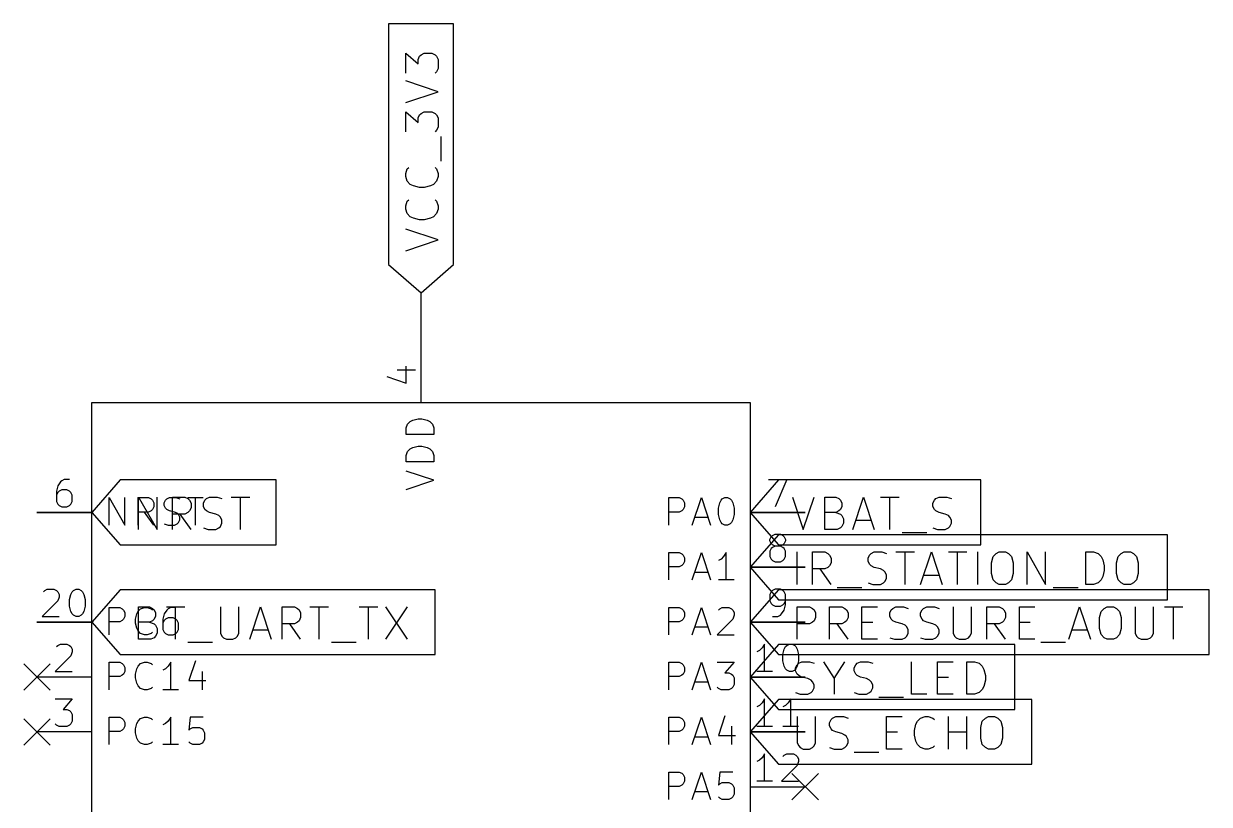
# Model space of a CAD drawing. Extents: x 0.4 to 37.4, y -23 to -0.4.
# Drawn here: x 12.176 to 14.336, y -11.332 to -9.909 of the extents above; entities that cross this region are included whole.
import ezdxf

# ---------------------------------------------------------------- set-up
doc = ezdxf.new("R2010")
doc.units = 0
doc.header["$MEASUREMENT"] = 0
for name, color, linetype in [('BLUE2', 5, 'CONTINUOUS'), ('CYAN2', 4, 'CONTINUOUS'), ('GREEN3', 91, 'CONTINUOUS'), ('LYELLOW', 51, 'CONTINUOUS'), ('RED2', 1, 'CONTINUOUS'), ('RED3', 11, 'CONTINUOUS')]:
    doc.layers.add(name, color=color, linetype=linetype)

msp = doc.modelspace()

# ---------------------------------------------------------------- linework, layer by layer
at = {"layer": 'BLUE2', "linetype": 'CONTINUOUS'}
for p, q in [((12.176, -11.076), (12.224, -11.124)), ((12.224, -11.076), (12.176, -11.124)), ((12.176, -11.176), (12.224, -11.224)), ((12.224, -11.176), (12.176, -11.224)), ((13.576, -11.276), (13.624, -11.324)), ((13.624, -11.276), (13.576, -11.324))]:
    msp.add_line(p, q, dxfattribs=at)
at = {"layer": 'CYAN2', "linetype": 'CONTINUOUS'}
for p, q in [((12.8731, -10.6462), (12.8755, -10.639)), ((12.8731, -10.6581), (12.8731, -10.6462)), ((12.8755, -10.639), (12.8803, -10.6343)), ((12.8803, -10.6343), (12.885, -10.6319)), ((12.885, -10.6319), (12.8946, -10.6295)), ((12.8946, -10.6295), (12.9017, -10.6295)), ((12.9017, -10.6295), (12.9112, -10.6319)), ((12.9112, -10.6319), (12.916, -10.6343)), ((12.916, -10.6343), (12.9208, -10.639)), ((12.9208, -10.639), (12.9231, -10.6462)), ((12.9231, -10.6462), (12.9231, -10.6581)), ((12.9231, -10.6581), (12.8731, -10.6581)), ((12.8731, -10.6962), (12.8755, -10.689)), ((12.8755, -10.689), (12.8803, -10.6843)), ((12.8803, -10.6843), (12.885, -10.6819)), ((12.885, -10.6819), (12.8946, -10.6795)), ((12.8946, -10.6795), (12.9017, -10.6795)), ((12.9017, -10.6795), (12.9112, -10.6819)), ((12.9112, -10.6819), (12.916, -10.6843)), ((12.916, -10.6843), (12.9208, -10.689)), ((12.9208, -10.689), (12.9231, -10.6962)), ((12.8731, -10.7081), (12.8731, -10.6962)), ((12.9231, -10.7081), (12.8731, -10.7081)), ((12.9231, -10.6962), (12.9231, -10.7081)), ((12.9231, -10.7414), (12.8731, -10.7248)), ((12.8731, -10.7581), (12.9231, -10.7414)), ((12.3319, -10.8231), (12.3319, -10.7731)), ((12.3319, -10.7731), (12.3605, -10.8231)), ((12.3605, -10.8231), (12.3605, -10.7731)), ((12.3843, -10.8231), (12.3843, -10.7731)), ((12.3843, -10.7731), (12.4033, -10.7731)), ((12.4033, -10.7731), (12.4081, -10.7755)), ((12.4081, -10.7755), (12.4105, -10.7779)), ((12.4105, -10.7779), (12.4129, -10.7827)), ((12.4319, -10.7827), (12.4343, -10.7779)), ((12.4343, -10.7779), (12.4367, -10.7755)), ((12.4367, -10.7755), (12.4414, -10.7731)), ((12.4414, -10.7731), (12.4533, -10.7731)), ((12.4533, -10.7731), (12.4605, -10.7755)), ((12.4748, -10.7731), (12.5033, -10.7731)), ((12.489, -10.8231), (12.489, -10.7731)), ((13.3514, -10.8231), (13.3514, -10.7731)), ((13.3514, -10.7731), (13.3705, -10.7731)), ((13.3705, -10.7731), (13.3752, -10.7755)), ((13.3752, -10.7755), (13.3776, -10.7779)), ((13.3776, -10.7779), (13.38, -10.7827)), ((13.3943, -10.8231), (13.4109, -10.7731)), ((13.4109, -10.7731), (13.4276, -10.8231)), ((13.4443, -10.7827), (13.4467, -10.7779)), ((13.4467, -10.7779), (13.449, -10.7755)), ((13.449, -10.7755), (13.4538, -10.7731)), ((13.4538, -10.7731), (13.4586, -10.7731)), ((13.4586, -10.7731), (13.4633, -10.7755)), ((13.4633, -10.7755), (13.4657, -10.7779)), ((13.4657, -10.7779), (13.4681, -10.7827)), ((12.4033, -10.7993), (12.3843, -10.7993)), ((12.4129, -10.8231), (12.3962, -10.7993)), ((12.4081, -10.7969), (12.4033, -10.7993)), ((12.4105, -10.7946), (12.4081, -10.7969)), ((12.4129, -10.7898), (12.4105, -10.7946)), ((12.4129, -10.7827), (12.4129, -10.7898)), ((12.4319, -10.7874), (12.4319, -10.7827)), ((12.4343, -10.7922), (12.4319, -10.7874)), ((12.4367, -10.7946), (12.4343, -10.7922)), ((12.4414, -10.7969), (12.4367, -10.7946)), ((12.451, -10.7993), (12.4414, -10.7969)), ((12.4557, -10.8017), (12.451, -10.7993)), ((12.4581, -10.8041), (12.4557, -10.8017)), ((13.3705, -10.7993), (13.3514, -10.7993)), ((13.3752, -10.7969), (13.3705, -10.7993)), ((13.3776, -10.7946), (13.3752, -10.7969)), ((13.38, -10.7898), (13.3776, -10.7946)), ((13.38, -10.7827), (13.38, -10.7898)), ((13.4419, -10.7922), (13.4443, -10.7827)), ((13.4419, -10.8041), (13.4419, -10.7922)), ((13.4681, -10.7827), (13.4705, -10.7922)), ((13.4705, -10.7922), (13.4705, -10.8041)), ((12.4319, -10.8208), (12.439, -10.8231)), ((12.439, -10.8231), (12.451, -10.8231)), ((12.451, -10.8231), (12.4557, -10.8208)), ((12.4557, -10.8208), (12.4581, -10.8184)), ((12.4605, -10.8088), (12.4581, -10.8041)), ((12.4581, -10.8184), (12.4605, -10.8136)), ((12.4605, -10.8136), (12.4605, -10.8088)), ((13.399, -10.8088), (13.4229, -10.8088)), ((13.4443, -10.8136), (13.4419, -10.8041)), ((13.4467, -10.8184), (13.4443, -10.8136)), ((13.449, -10.8208), (13.4467, -10.8184)), ((13.4538, -10.8231), (13.449, -10.8208)), ((13.4586, -10.8231), (13.4538, -10.8231)), ((13.4633, -10.8208), (13.4586, -10.8231)), ((13.4657, -10.8184), (13.4633, -10.8208)), ((13.4681, -10.8136), (13.4657, -10.8184)), ((13.4705, -10.8041), (13.4681, -10.8136)), ((13.3514, -10.9231), (13.3514, -10.8731)), ((13.3514, -10.8731), (13.3705, -10.8731)), ((13.3705, -10.8731), (13.3752, -10.8755)), ((13.3752, -10.8755), (13.3776, -10.8779)), ((13.3776, -10.8779), (13.38, -10.8827)), ((13.38, -10.8827), (13.38, -10.8898)), ((13.3943, -10.9231), (13.4109, -10.8731)), ((13.4109, -10.8731), (13.4276, -10.9231)), ((13.4467, -10.885), (13.4419, -10.8874)), ((13.4514, -10.8803), (13.4467, -10.885)), ((13.4562, -10.8731), (13.4514, -10.8803)), ((13.4562, -10.9231), (13.4562, -10.8731)), ((13.3705, -10.8993), (13.3514, -10.8993)), ((13.3752, -10.8969), (13.3705, -10.8993)), ((13.3776, -10.8946), (13.3752, -10.8969)), ((13.38, -10.8898), (13.3776, -10.8946)), ((13.399, -10.9088), (13.4229, -10.9088)), ((13.4705, -10.9231), (13.4419, -10.9231)), ((12.3319, -11.0231), (12.3319, -10.9731)), ((12.3319, -10.9731), (12.3509, -10.9731)), ((12.3509, -10.9731), (12.3557, -10.9755)), ((12.389, -10.9755), (12.3962, -10.9731)), ((12.3962, -10.9731), (12.4009, -10.9731)), ((12.4009, -10.9731), (12.4081, -10.9755)), ((12.4438, -10.9731), (12.439, -10.9755)), ((12.4533, -10.9731), (12.4438, -10.9731)), ((13.3514, -11.0231), (13.3514, -10.9731)), ((13.3514, -10.9731), (13.3705, -10.9731)), ((13.3705, -10.9731), (13.3752, -10.9755)), ((13.3943, -11.0231), (13.4109, -10.9731)), ((13.4109, -10.9731), (13.4276, -11.0231)), ((13.4443, -10.9755), (13.449, -10.9731)), ((13.449, -10.9731), (13.461, -10.9731)), ((13.461, -10.9731), (13.4657, -10.9755)), ((12.3557, -10.9755), (12.3581, -10.9779)), ((12.3581, -10.9946), (12.3557, -10.9969)), ((12.3581, -10.9779), (12.3605, -10.9827)), ((12.3605, -10.9898), (12.3581, -10.9946)), ((12.3605, -10.9827), (12.3605, -10.9898)), ((12.3795, -10.9946), (12.3819, -10.985)), ((12.3795, -11.0017), (12.3795, -10.9946)), ((12.3819, -10.985), (12.3843, -10.9803)), ((12.3843, -10.9803), (12.389, -10.9755)), ((12.4081, -10.9755), (12.4105, -10.9779)), ((12.4319, -10.985), (12.4295, -10.9946)), ((12.4295, -10.9946), (12.4295, -11.0136)), ((12.4367, -10.9779), (12.4319, -10.985)), ((12.4343, -10.9946), (12.4319, -10.9969)), ((12.439, -10.9922), (12.4343, -10.9946)), ((12.439, -10.9755), (12.4367, -10.9779)), ((12.4486, -10.9922), (12.439, -10.9922)), ((12.4533, -10.9946), (12.4486, -10.9922)), ((12.4557, -10.9969), (12.4533, -10.9946)), ((13.3752, -10.9755), (13.3776, -10.9779)), ((13.3776, -10.9946), (13.3752, -10.9969)), ((13.3776, -10.9779), (13.38, -10.9827)), ((13.38, -10.9898), (13.3776, -10.9946)), ((13.38, -10.9827), (13.38, -10.9898)), ((13.4681, -10.9946), (13.4395, -11.0231)), ((13.4419, -10.9779), (13.4443, -10.9755)), ((13.4657, -10.9755), (13.4681, -10.9779)), ((13.4681, -10.9779), (13.4705, -10.9827)), ((13.4705, -10.9874), (13.4681, -10.9946)), ((13.4705, -10.9827), (13.4705, -10.9874)), ((12.3509, -10.9993), (12.3319, -10.9993)), ((12.3557, -10.9969), (12.3509, -10.9993)), ((12.3819, -11.0112), (12.3795, -11.0017)), ((12.3843, -11.016), (12.3819, -11.0112)), ((12.389, -11.0208), (12.3843, -11.016)), ((12.4319, -10.9969), (12.4295, -11.0017)), ((12.4295, -11.0136), (12.4319, -11.0184)), ((12.4581, -11.0017), (12.4557, -10.9969)), ((12.4557, -11.0184), (12.4581, -11.0136)), ((12.4581, -11.0136), (12.4581, -11.0017)), ((13.3705, -10.9993), (13.3514, -10.9993)), ((13.3752, -10.9969), (13.3705, -10.9993)), ((13.399, -11.0088), (13.4229, -11.0088)), ((12.3962, -11.0231), (12.389, -11.0208)), ((12.4009, -11.0231), (12.3962, -11.0231)), ((12.4081, -11.0208), (12.4009, -11.0231)), ((12.4105, -11.0184), (12.4081, -11.0208)), ((12.4319, -11.0184), (12.4343, -11.0208)), ((12.4343, -11.0208), (12.439, -11.0231)), ((12.439, -11.0231), (12.4486, -11.0231)), ((12.4486, -11.0231), (12.4533, -11.0208)), ((12.4533, -11.0208), (12.4557, -11.0184)), ((13.4395, -11.0231), (13.4705, -11.0231)), ((12.3319, -11.1231), (12.3319, -11.0731)), ((12.3319, -11.0731), (12.3509, -11.0731)), ((12.3509, -11.0731), (12.3557, -11.0755)), ((12.3557, -11.0755), (12.3581, -11.0779)), ((12.3581, -11.0779), (12.3605, -11.0827)), ((12.3605, -11.0827), (12.3605, -11.0898)), ((12.3819, -11.085), (12.3843, -11.0803)), ((12.3843, -11.0803), (12.389, -11.0755)), ((12.389, -11.0755), (12.3962, -11.0731)), ((12.3962, -11.0731), (12.4009, -11.0731)), ((12.4009, -11.0731), (12.4081, -11.0755)), ((12.4081, -11.0755), (12.4105, -11.0779)), ((12.439, -11.0803), (12.4343, -11.085)), ((12.4438, -11.0731), (12.439, -11.0803)), ((12.4438, -11.1231), (12.4438, -11.0731)), ((12.489, -11.0708), (12.4771, -11.1065)), ((13.3514, -11.1231), (13.3514, -11.0731)), ((13.3514, -11.0731), (13.3705, -11.0731)), ((13.3705, -11.0731), (13.3752, -11.0755)), ((13.3752, -11.0755), (13.3776, -11.0779)), ((13.3776, -11.0779), (13.38, -11.0827)), ((13.38, -11.0827), (13.38, -11.0898)), ((13.3943, -11.1231), (13.4109, -11.0731)), ((13.4109, -11.0731), (13.4276, -11.1231)), ((13.4395, -11.0731), (13.4705, -11.0731)), ((13.4705, -11.0731), (13.4538, -11.0922)), ((12.3509, -11.0993), (12.3319, -11.0993)), ((12.3557, -11.0969), (12.3509, -11.0993)), ((12.3581, -11.0946), (12.3557, -11.0969)), ((12.3605, -11.0898), (12.3581, -11.0946)), ((12.3795, -11.0946), (12.3819, -11.085)), ((12.3795, -11.1017), (12.3795, -11.0946)), ((12.3819, -11.1112), (12.3795, -11.1017)), ((12.4343, -11.085), (12.4295, -11.0874)), ((12.5009, -11.0898), (12.5009, -11.1231)), ((13.3705, -11.0993), (13.3514, -11.0993)), ((13.3752, -11.0969), (13.3705, -11.0993)), ((13.3776, -11.0946), (13.3752, -11.0969)), ((13.38, -11.0898), (13.3776, -11.0946)), ((13.4538, -11.0922), (13.461, -11.0922)), ((13.461, -11.0922), (13.4657, -11.0946)), ((13.4657, -11.0946), (13.4681, -11.0969)), ((13.4681, -11.0969), (13.4705, -11.1017)), ((13.4705, -11.1017), (13.4705, -11.1136)), ((12.3843, -11.116), (12.3819, -11.1112)), ((12.389, -11.1208), (12.3843, -11.116)), ((12.3962, -11.1231), (12.389, -11.1208)), ((12.4009, -11.1231), (12.3962, -11.1231)), ((12.4081, -11.1208), (12.4009, -11.1231)), ((12.4105, -11.1184), (12.4081, -11.1208)), ((12.4581, -11.1231), (12.4295, -11.1231)), ((12.4771, -11.1065), (12.5081, -11.1065)), ((13.399, -11.1088), (13.4229, -11.1088)), ((13.4419, -11.1208), (13.4395, -11.1184)), ((13.4467, -11.1231), (13.4419, -11.1208)), ((13.461, -11.1231), (13.4467, -11.1231)), ((13.4657, -11.1208), (13.461, -11.1231)), ((13.4681, -11.1184), (13.4657, -11.1208)), ((13.4705, -11.1136), (13.4681, -11.1184)), ((12.3319, -11.2231), (12.3319, -11.1731)), ((12.3319, -11.1731), (12.3509, -11.1731)), ((12.3509, -11.1731), (12.3557, -11.1755)), ((12.3557, -11.1755), (12.3581, -11.1779)), ((12.3581, -11.1779), (12.3605, -11.1827)), ((12.3605, -11.1898), (12.3581, -11.1946)), ((12.3605, -11.1827), (12.3605, -11.1898)), ((12.3795, -11.1946), (12.3819, -11.185)), ((12.3819, -11.185), (12.3843, -11.1803)), ((12.3843, -11.1803), (12.389, -11.1755)), ((12.389, -11.1755), (12.3962, -11.1731)), ((12.3962, -11.1731), (12.4009, -11.1731)), ((12.4009, -11.1731), (12.4081, -11.1755)), ((12.4081, -11.1755), (12.4105, -11.1779)), ((12.4343, -11.185), (12.4295, -11.1874)), ((12.439, -11.1803), (12.4343, -11.185)), ((12.4438, -11.1731), (12.439, -11.1803)), ((12.4438, -11.2231), (12.4438, -11.1731)), ((12.4795, -11.1731), (12.4771, -11.1969)), ((12.5033, -11.1731), (12.4795, -11.1731)), ((13.3514, -11.2231), (13.3514, -11.1731)), ((13.3514, -11.1731), (13.3705, -11.1731)), ((13.3705, -11.1731), (13.3752, -11.1755)), ((13.3752, -11.1755), (13.3776, -11.1779)), ((13.3776, -11.1779), (13.38, -11.1827)), ((13.38, -11.1898), (13.3776, -11.1946)), ((13.38, -11.1827), (13.38, -11.1898)), ((13.3943, -11.2231), (13.4109, -11.1731)), ((13.4109, -11.1731), (13.4276, -11.2231)), ((13.4538, -11.1708), (13.4419, -11.2065)), ((13.4657, -11.1898), (13.4657, -11.2231)), ((12.3509, -11.1993), (12.3319, -11.1993)), ((12.3557, -11.1969), (12.3509, -11.1993)), ((12.3581, -11.1946), (12.3557, -11.1969)), ((12.3795, -11.2017), (12.3795, -11.1946)), ((12.3819, -11.2112), (12.3795, -11.2017)), ((12.3843, -11.216), (12.3819, -11.2112)), ((12.4771, -11.1969), (12.4795, -11.1946)), ((12.4795, -11.1946), (12.4843, -11.1922)), ((12.4843, -11.1922), (12.4962, -11.1922)), ((12.4962, -11.1922), (12.5009, -11.1946)), ((12.5009, -11.1946), (12.5033, -11.1969)), ((12.5033, -11.1969), (12.5057, -11.2017)), ((12.5057, -11.2017), (12.5057, -11.2136)), ((13.3705, -11.1993), (13.3514, -11.1993)), ((13.3752, -11.1969), (13.3705, -11.1993)), ((13.3776, -11.1946), (13.3752, -11.1969)), ((13.399, -11.2088), (13.4229, -11.2088)), ((13.4419, -11.2065), (13.4729, -11.2065)), ((12.389, -11.2208), (12.3843, -11.216)), ((12.3962, -11.2231), (12.389, -11.2208)), ((12.4009, -11.2231), (12.3962, -11.2231)), ((12.4081, -11.2208), (12.4009, -11.2231)), ((12.4105, -11.2184), (12.4081, -11.2208)), ((12.4581, -11.2231), (12.4295, -11.2231)), ((12.4795, -11.2208), (12.4771, -11.2184)), ((12.4843, -11.2231), (12.4795, -11.2208)), ((12.4962, -11.2231), (12.4843, -11.2231)), ((12.5009, -11.2208), (12.4962, -11.2231)), ((12.5033, -11.2184), (12.5009, -11.2208)), ((12.5057, -11.2136), (12.5033, -11.2184)), ((13.3514, -11.3231), (13.3514, -11.2731)), ((13.3514, -11.2731), (13.3705, -11.2731)), ((13.3705, -11.2731), (13.3752, -11.2755)), ((13.3752, -11.2755), (13.3776, -11.2779)), ((13.3943, -11.3231), (13.4109, -11.2731)), ((13.4109, -11.2731), (13.4276, -11.3231)), ((13.4443, -11.2731), (13.4419, -11.2969)), ((13.4681, -11.2731), (13.4443, -11.2731)), ((13.3752, -11.2969), (13.3705, -11.2993)), ((13.3776, -11.2946), (13.3752, -11.2969)), ((13.3776, -11.2779), (13.38, -11.2827)), ((13.38, -11.2898), (13.3776, -11.2946)), ((13.38, -11.2827), (13.38, -11.2898)), ((13.4419, -11.2969), (13.4443, -11.2946)), ((13.4443, -11.2946), (13.449, -11.2922)), ((13.449, -11.2922), (13.461, -11.2922)), ((13.461, -11.2922), (13.4657, -11.2946)), ((13.4657, -11.2946), (13.4681, -11.2969)), ((13.4681, -11.2969), (13.4705, -11.3017)), ((13.3705, -11.2993), (13.3514, -11.2993)), ((13.399, -11.3088), (13.4229, -11.3088)), ((13.4443, -11.3208), (13.4419, -11.3184)), ((13.4681, -11.3184), (13.4657, -11.3208)), ((13.4705, -11.3136), (13.4681, -11.3184)), ((13.4705, -11.3017), (13.4705, -11.3136)), ((13.449, -11.3231), (13.4443, -11.3208)), ((13.461, -11.3231), (13.449, -11.3231)), ((13.4657, -11.3208), (13.461, -11.3231))]:
    msp.add_line(p, q, dxfattribs=at)
at = {"layer": 'GREEN3', "linetype": 'CONTINUOUS'}
for p, q in [((12.9, -10.5), (12.9, -10.4)), ((12.2, -10.8), (12.3, -10.8)), ((13.6, -10.8), (13.5, -10.8)), ((13.6, -10.9), (13.5, -10.9)), ((12.2, -11), (12.3, -11)), ((13.6, -11), (13.5, -11)), ((13.6, -11.1), (13.5, -11.1)), ((13.6, -11.2), (13.5, -11.2))]:
    msp.add_line(p, q, dxfattribs=at)
at = {"layer": 'LYELLOW', "linetype": 'CONTINUOUS'}
for p, q in [((12.3, -12.5), (12.3, -10.6)), ((12.3, -10.6), (13.5, -10.6)), ((13.5, -10.6), (13.5, -12.5))]:
    msp.add_line(p, q, dxfattribs=at)
at = {"layer": 'RED2', "linetype": 'CONTINUOUS'}
for p, q in [((12.9, -9.9095), (12.8409, -9.9095)), ((12.8409, -9.9095), (12.8409, -10.3483)), ((12.9591, -9.9095), (12.9, -9.9095)), ((12.9591, -10.3483), (12.9591, -9.9095)), ((12.8721, -9.9997), (12.8721, -9.9631)), ((12.8721, -9.9631), (12.8946, -9.9828)), ((12.8946, -9.9744), (12.8974, -9.9688)), ((12.8946, -9.9828), (12.8946, -9.9744)), ((12.8974, -9.9688), (12.9002, -9.9659)), ((12.9002, -9.9659), (12.9058, -9.9631)), ((12.9058, -9.9631), (12.9199, -9.9631)), ((12.9199, -9.9631), (12.9255, -9.9659)), ((12.9255, -9.9659), (12.9283, -9.9688)), ((12.9283, -9.9688), (12.9312, -9.9744)), ((12.9312, -9.9744), (12.9312, -9.9912)), ((12.9283, -9.9969), (12.9255, -9.9997)), ((12.9312, -9.9912), (12.9283, -9.9969)), ((12.9312, -10.0334), (12.8721, -10.0137)), ((12.8721, -10.0531), (12.9312, -10.0334)), ((12.8721, -10.1065), (12.8721, -10.07)), ((12.8721, -10.07), (12.8946, -10.0897)), ((12.8946, -10.0812), (12.8974, -10.0756)), ((12.8946, -10.0897), (12.8946, -10.0812)), ((12.8974, -10.0756), (12.9002, -10.0728)), ((12.9002, -10.0728), (12.9058, -10.07)), ((12.9058, -10.07), (12.9199, -10.07)), ((12.9199, -10.07), (12.9255, -10.0728)), ((12.9255, -10.0728), (12.9283, -10.0756)), ((12.9283, -10.0756), (12.9312, -10.0812)), ((12.9312, -10.0812), (12.9312, -10.0981)), ((12.9283, -10.1037), (12.9255, -10.1065)), ((12.9312, -10.0981), (12.9283, -10.1037)), ((12.9368, -10.16), (12.9368, -10.115)), ((12.8721, -10.1825), (12.8749, -10.174)), ((12.8749, -10.174), (12.8777, -10.1712)), ((12.9255, -10.1712), (12.9283, -10.174)), ((12.9283, -10.174), (12.9312, -10.1825)), ((12.8721, -10.1881), (12.8721, -10.1825)), ((12.8749, -10.1965), (12.8721, -10.1881)), ((12.8805, -10.2022), (12.8749, -10.1965)), ((12.9283, -10.1965), (12.9227, -10.2022)), ((12.9312, -10.1881), (12.9283, -10.1965)), ((12.9312, -10.1825), (12.9312, -10.1881)), ((12.8862, -10.205), (12.8805, -10.2022)), ((12.8974, -10.2078), (12.8862, -10.205)), ((12.9058, -10.2078), (12.8974, -10.2078)), ((12.9171, -10.205), (12.9058, -10.2078)), ((12.9227, -10.2022), (12.9171, -10.205)), ((12.8721, -10.2415), (12.8749, -10.2331)), ((12.8749, -10.2331), (12.8777, -10.2303)), ((12.9255, -10.2303), (12.9283, -10.2331)), ((12.9283, -10.2331), (12.9312, -10.2415)), ((12.8721, -10.2472), (12.8721, -10.2415)), ((12.8749, -10.2556), (12.8721, -10.2472)), ((12.8805, -10.2612), (12.8749, -10.2556)), ((12.8862, -10.264), (12.8805, -10.2612)), ((12.9227, -10.2612), (12.9171, -10.264)), ((12.9283, -10.2556), (12.9227, -10.2612)), ((12.9312, -10.2472), (12.9283, -10.2556)), ((12.9312, -10.2415), (12.9312, -10.2472)), ((12.8974, -10.2668), (12.8862, -10.264)), ((12.9058, -10.2668), (12.8974, -10.2668)), ((12.9171, -10.264), (12.9058, -10.2668)), ((12.9312, -10.3034), (12.8721, -10.2837)), ((12.8721, -10.3231), (12.9312, -10.3034)), ((12.8409, -10.3483), (12.9, -10.4)), ((12.9, -10.4), (12.9591, -10.3483)), ((12.9, -10.6), (12.9, -10.5)), ((12.3, -12.5), (12.3, -10.6)), ((12.3, -10.6), (13.5, -10.6)), ((13.5, -10.6), (13.5, -12.5)), ((12.3517, -10.7409), (12.3, -10.8)), ((12.6359, -10.7409), (12.3517, -10.7409)), ((12.6359, -10.8), (12.6359, -10.7409)), ((13.5517, -10.7409), (13.5, -10.8)), ((13.9202, -10.7409), (13.5517, -10.7409)), ((13.9202, -10.8), (13.9202, -10.7409)), ((12.3854, -10.8312), (12.3854, -10.7721)), ((12.3854, -10.7721), (12.4191, -10.8312)), ((12.4191, -10.8312), (12.4191, -10.7721)), ((12.4472, -10.8312), (12.4472, -10.7721)), ((12.4472, -10.7721), (12.4697, -10.7721)), ((12.4697, -10.7721), (12.4753, -10.7749)), ((12.4753, -10.7749), (12.4781, -10.7777)), ((12.4781, -10.7777), (12.481, -10.7833)), ((12.5035, -10.7833), (12.5063, -10.7777)), ((12.5063, -10.7777), (12.5091, -10.7749)), ((12.5091, -10.7749), (12.5147, -10.7721)), ((12.5147, -10.7721), (12.5288, -10.7721)), ((12.5288, -10.7721), (12.5372, -10.7749)), ((12.5541, -10.7721), (12.5878, -10.7721)), ((12.571, -10.8312), (12.571, -10.7721)), ((13.5769, -10.7721), (13.5966, -10.8312)), ((13.5966, -10.8312), (13.6163, -10.7721)), ((13.636, -10.8312), (13.636, -10.7721)), ((13.636, -10.7721), (13.6557, -10.7721)), ((13.6557, -10.7721), (13.6613, -10.7749)), ((13.6613, -10.7749), (13.6641, -10.7777)), ((13.6641, -10.7777), (13.6669, -10.7833)), ((13.6866, -10.8312), (13.7063, -10.7721)), ((13.7063, -10.7721), (13.726, -10.8312)), ((13.7372, -10.7721), (13.771, -10.7721)), ((13.7541, -10.8312), (13.7541, -10.7721)), ((13.8328, -10.7833), (13.8356, -10.7777)), ((13.8356, -10.7777), (13.8384, -10.7749)), ((13.8384, -10.7749), (13.8441, -10.7721)), ((13.8441, -10.7721), (13.8581, -10.7721)), ((13.8581, -10.7721), (13.8666, -10.7749)), ((12.3, -10.8), (12.2, -10.8)), ((12.3, -10.8), (12.3517, -10.8591)), ((12.4753, -10.8002), (12.4697, -10.803)), ((12.4781, -10.7974), (12.4753, -10.8002)), ((12.481, -10.7918), (12.4781, -10.7974)), ((12.481, -10.7833), (12.481, -10.7918)), ((12.5035, -10.789), (12.5035, -10.7833)), ((12.5063, -10.7946), (12.5035, -10.789)), ((12.5091, -10.7974), (12.5063, -10.7946)), ((12.5147, -10.8002), (12.5091, -10.7974)), ((12.526, -10.803), (12.5147, -10.8002)), ((12.6359, -10.8591), (12.6359, -10.8)), ((13.5, -10.8), (13.6, -10.8)), ((13.5, -10.8), (13.5517, -10.8591)), ((13.6557, -10.8002), (13.636, -10.8002)), ((13.6613, -10.7974), (13.6557, -10.8002)), ((13.6557, -10.8002), (13.6641, -10.803)), ((13.6641, -10.7946), (13.6613, -10.7974)), ((13.6669, -10.789), (13.6641, -10.7946)), ((13.6669, -10.7833), (13.6669, -10.789)), ((13.8328, -10.789), (13.8328, -10.7833)), ((13.8356, -10.7946), (13.8328, -10.789)), ((13.8384, -10.7974), (13.8356, -10.7946)), ((13.8441, -10.8002), (13.8384, -10.7974)), ((13.8553, -10.803), (13.8441, -10.8002)), ((13.9202, -10.8591), (13.9202, -10.8)), ((12.4697, -10.803), (12.4472, -10.803)), ((12.481, -10.8312), (12.4613, -10.803)), ((12.5316, -10.8058), (12.526, -10.803)), ((12.5344, -10.8087), (12.5316, -10.8058)), ((12.5372, -10.8143), (12.5344, -10.8087)), ((12.5344, -10.8255), (12.5372, -10.8199)), ((12.5372, -10.8199), (12.5372, -10.8143)), ((13.6641, -10.803), (13.6669, -10.8058)), ((13.6669, -10.8058), (13.6697, -10.8115)), ((13.6697, -10.8199), (13.6669, -10.8255)), ((13.6697, -10.8115), (13.6697, -10.8199)), ((13.6922, -10.8143), (13.7203, -10.8143)), ((13.8609, -10.8058), (13.8553, -10.803)), ((13.8638, -10.8087), (13.8609, -10.8058)), ((13.8666, -10.8143), (13.8638, -10.8087)), ((13.8638, -10.8255), (13.8666, -10.8199)), ((13.8666, -10.8199), (13.8666, -10.8143)), ((12.5035, -10.8283), (12.5119, -10.8312)), ((12.5119, -10.8312), (12.526, -10.8312)), ((12.526, -10.8312), (12.5316, -10.8283)), ((12.5316, -10.8283), (12.5344, -10.8255)), ((13.5517, -10.8409), (13.5, -10.9)), ((14.2605, -10.8409), (13.5517, -10.8409)), ((13.6585, -10.8312), (13.636, -10.8312)), ((13.6641, -10.8283), (13.6585, -10.8312)), ((13.6669, -10.8255), (13.6641, -10.8283)), ((13.7766, -10.8368), (13.8216, -10.8368)), ((13.8328, -10.8283), (13.8413, -10.8312)), ((13.8413, -10.8312), (13.8553, -10.8312)), ((13.8553, -10.8312), (13.8609, -10.8283)), ((13.8609, -10.8283), (13.8638, -10.8255)), ((14.2605, -10.9), (14.2605, -10.8409)), ((12.3517, -10.8591), (12.6359, -10.8591)), ((13.5517, -10.8591), (13.9202, -10.8591)), ((13.5854, -10.9312), (13.5854, -10.8721)), ((13.6135, -10.9312), (13.6135, -10.8721)), ((13.6135, -10.8721), (13.636, -10.8721)), ((13.636, -10.8721), (13.6416, -10.8749)), ((13.6416, -10.8749), (13.6444, -10.8777)), ((13.6444, -10.8777), (13.6472, -10.8833)), ((13.6472, -10.8833), (13.6472, -10.8918)), ((13.7147, -10.8833), (13.7175, -10.8777)), ((13.7147, -10.889), (13.7147, -10.8833)), ((13.7175, -10.8777), (13.7203, -10.8749)), ((13.7203, -10.8749), (13.726, -10.8721)), ((13.726, -10.8721), (13.74, -10.8721)), ((13.74, -10.8721), (13.7485, -10.8749)), ((13.7653, -10.8721), (13.7991, -10.8721)), ((13.7822, -10.9312), (13.7822, -10.8721)), ((13.8103, -10.9312), (13.83, -10.8721)), ((13.83, -10.8721), (13.8497, -10.9312)), ((13.8609, -10.8721), (13.8947, -10.8721)), ((13.8778, -10.9312), (13.8778, -10.8721)), ((13.9144, -10.9312), (13.9144, -10.8721)), ((13.9397, -10.8918), (13.9425, -10.8805)), ((13.9425, -10.8805), (13.9481, -10.8749)), ((13.9481, -10.8749), (13.9537, -10.8721)), ((13.9537, -10.8721), (13.965, -10.8721)), ((13.965, -10.8721), (13.9706, -10.8749)), ((13.9706, -10.8749), (13.9762, -10.8805)), ((13.9762, -10.8805), (13.9791, -10.8918)), ((14.0044, -10.9312), (14.0044, -10.8721)), ((14.0044, -10.8721), (14.0381, -10.9312)), ((14.0381, -10.9312), (14.0381, -10.8721)), ((14.1112, -10.9312), (14.1112, -10.8721)), ((14.1112, -10.8721), (14.1253, -10.8721)), ((14.1253, -10.8721), (14.1337, -10.8749)), ((14.1337, -10.8749), (14.1394, -10.8805)), ((14.1394, -10.8805), (14.1422, -10.8862)), ((14.1422, -10.8862), (14.145, -10.8974)), ((14.1675, -10.8918), (14.1703, -10.8805)), ((14.1703, -10.8805), (14.1759, -10.8749)), ((14.1759, -10.8749), (14.1815, -10.8721)), ((14.1815, -10.8721), (14.1928, -10.8721)), ((14.1928, -10.8721), (14.1984, -10.8749)), ((14.1984, -10.8749), (14.204, -10.8805)), ((14.204, -10.8805), (14.2068, -10.8918)), ((13.5, -10.9), (13.6, -10.9)), ((13.5, -10.9), (13.5517, -10.9591)), ((13.636, -10.903), (13.6135, -10.903)), ((13.6472, -10.9312), (13.6275, -10.903)), ((13.6416, -10.9002), (13.636, -10.903)), ((13.6444, -10.8974), (13.6416, -10.9002)), ((13.6472, -10.8918), (13.6444, -10.8974)), ((13.7175, -10.8946), (13.7147, -10.889)), ((13.7203, -10.8974), (13.7175, -10.8946)), ((13.726, -10.9002), (13.7203, -10.8974)), ((13.7372, -10.903), (13.726, -10.9002)), ((13.7428, -10.9058), (13.7372, -10.903)), ((13.7456, -10.9087), (13.7428, -10.9058)), ((13.7485, -10.9143), (13.7456, -10.9087)), ((13.9397, -10.9115), (13.9397, -10.8918)), ((13.9791, -10.8918), (13.9791, -10.9115)), ((14.145, -10.9058), (14.1422, -10.9171)), ((14.145, -10.8974), (14.145, -10.9058)), ((14.1675, -10.9115), (14.1675, -10.8918)), ((14.2068, -10.8918), (14.2068, -10.9115)), ((14.2605, -10.9591), (14.2605, -10.9)), ((13.7147, -10.9283), (13.7231, -10.9312)), ((13.7231, -10.9312), (13.7372, -10.9312)), ((13.7372, -10.9312), (13.7428, -10.9283)), ((13.7428, -10.9283), (13.7456, -10.9255)), ((13.7456, -10.9255), (13.7485, -10.9199)), ((13.7485, -10.9199), (13.7485, -10.9143)), ((13.816, -10.9143), (13.8441, -10.9143)), ((13.9425, -10.9227), (13.9397, -10.9115)), ((13.9481, -10.9283), (13.9425, -10.9227)), ((13.9537, -10.9312), (13.9481, -10.9283)), ((13.965, -10.9312), (13.9537, -10.9312)), ((13.9706, -10.9283), (13.965, -10.9312)), ((13.9762, -10.9227), (13.9706, -10.9283)), ((13.9791, -10.9115), (13.9762, -10.9227)), ((14.1253, -10.9312), (14.1112, -10.9312)), ((14.1337, -10.9283), (14.1253, -10.9312)), ((14.1394, -10.9227), (14.1337, -10.9283)), ((14.1422, -10.9171), (14.1394, -10.9227)), ((14.1703, -10.9227), (14.1675, -10.9115)), ((14.1759, -10.9283), (14.1703, -10.9227)), ((14.1815, -10.9312), (14.1759, -10.9283)), ((14.1928, -10.9312), (14.1815, -10.9312)), ((14.1984, -10.9283), (14.1928, -10.9312)), ((14.204, -10.9227), (14.1984, -10.9283)), ((14.2068, -10.9115), (14.204, -10.9227)), ((12.3517, -10.9409), (12.3, -11)), ((12.9255, -10.9409), (12.3517, -10.9409)), ((12.9255, -11), (12.9255, -10.9409)), ((13.5517, -10.9409), (13.5, -11)), ((14.3364, -10.9409), (13.5517, -10.9409)), ((13.6585, -10.9368), (13.7035, -10.9368)), ((14.0522, -10.9368), (14.0972, -10.9368)), ((14.3364, -11), (14.3364, -10.9409)), ((12.3854, -11.0312), (12.3854, -10.9721)), ((12.3854, -10.9721), (12.405, -10.9721)), ((12.405, -10.9721), (12.4107, -10.9749)), ((12.4107, -10.9749), (12.4135, -10.9777)), ((12.436, -10.9721), (12.4697, -10.9721)), ((12.4528, -11.0312), (12.4528, -10.9721)), ((12.5344, -10.9721), (12.5344, -11.0199)), ((12.5681, -11.0199), (12.5681, -10.9721)), ((12.5878, -11.0312), (12.6075, -10.9721)), ((12.6075, -10.9721), (12.6272, -11.0312)), ((12.6469, -11.0312), (12.6469, -10.9721)), ((12.6469, -10.9721), (12.6694, -10.9721)), ((12.6694, -10.9721), (12.675, -10.9749)), ((12.675, -10.9749), (12.6778, -10.9777)), ((12.6975, -10.9721), (12.7312, -10.9721)), ((12.7144, -11.0312), (12.7144, -10.9721)), ((12.7875, -10.9721), (12.8212, -10.9721)), ((12.8044, -11.0312), (12.8044, -10.9721)), ((12.8353, -10.9721), (12.8747, -11.0312)), ((12.8747, -10.9721), (12.8353, -11.0312)), ((13.5517, -10.9591), (14.2605, -10.9591)), ((13.5854, -11.0312), (13.5854, -10.9721)), ((13.5854, -10.9721), (13.6078, -10.9721)), ((13.6078, -10.9721), (13.6135, -10.9749)), ((13.6135, -10.9749), (13.6163, -10.9777)), ((13.6444, -11.0312), (13.6444, -10.9721)), ((13.6444, -10.9721), (13.6669, -10.9721)), ((13.6669, -10.9721), (13.6725, -10.9749)), ((13.6725, -10.9749), (13.6753, -10.9777)), ((13.7035, -11.0312), (13.7035, -10.9721)), ((13.7035, -10.9721), (13.7316, -10.9721)), ((13.7569, -10.9777), (13.7597, -10.9749)), ((13.7597, -10.9749), (13.7653, -10.9721)), ((13.7653, -10.9721), (13.7794, -10.9721)), ((13.7794, -10.9721), (13.7878, -10.9749)), ((13.8131, -10.9777), (13.8159, -10.9749)), ((13.8159, -10.9749), (13.8216, -10.9721)), ((13.8216, -10.9721), (13.8356, -10.9721)), ((13.8356, -10.9721), (13.8441, -10.9749)), ((13.8694, -10.9721), (13.8694, -11.0199)), ((13.9031, -11.0199), (13.9031, -10.9721)), ((13.9312, -11.0312), (13.9312, -10.9721)), ((13.9312, -10.9721), (13.9537, -10.9721)), ((13.9537, -10.9721), (13.9594, -10.9749)), ((13.9594, -10.9749), (13.9622, -10.9777)), ((13.9903, -11.0312), (13.9903, -10.9721)), ((13.9903, -10.9721), (14.0184, -10.9721)), ((14.0803, -11.0312), (14.1, -10.9721)), ((14.1, -10.9721), (14.1197, -11.0312)), ((14.1393, -10.9805), (14.145, -10.9749)), ((14.145, -10.9749), (14.1506, -10.9721)), ((14.1506, -10.9721), (14.1618, -10.9721)), ((14.1618, -10.9721), (14.1675, -10.9749)), ((14.1675, -10.9749), (14.1731, -10.9805)), ((14.2012, -10.9721), (14.2012, -11.0199)), ((14.235, -11.0199), (14.235, -10.9721)), ((14.2546, -10.9721), (14.2884, -10.9721)), ((14.2715, -11.0312), (14.2715, -10.9721)), ((12.4135, -10.9946), (12.4107, -10.9974)), ((12.4135, -10.9777), (12.4163, -10.9833)), ((12.4163, -10.989), (12.4135, -10.9946)), ((12.4163, -10.9833), (12.4163, -10.989)), ((12.6778, -10.9777), (12.6806, -10.9833)), ((12.6806, -10.9918), (12.6778, -10.9974)), ((12.6806, -10.9833), (12.6806, -10.9918)), ((13.6163, -10.9777), (13.6191, -10.9833)), ((13.6191, -10.9918), (13.6163, -10.9974)), ((13.6191, -10.9833), (13.6191, -10.9918)), ((13.6753, -10.9777), (13.6781, -10.9833)), ((13.6781, -10.9918), (13.6753, -10.9974)), ((13.6781, -10.9833), (13.6781, -10.9918)), ((13.7541, -10.9833), (13.7569, -10.9777)), ((13.7541, -10.989), (13.7541, -10.9833)), ((13.7569, -10.9946), (13.7541, -10.989)), ((13.7597, -10.9974), (13.7569, -10.9946)), ((13.8103, -10.9833), (13.8131, -10.9777)), ((13.8103, -10.989), (13.8103, -10.9833)), ((13.8131, -10.9946), (13.8103, -10.989)), ((13.8159, -10.9974), (13.8131, -10.9946)), ((13.9622, -10.9777), (13.965, -10.9833)), ((13.965, -10.9918), (13.9622, -10.9974)), ((13.965, -10.9833), (13.965, -10.9918)), ((14.1365, -10.9918), (14.1393, -10.9805)), ((14.1365, -11.0115), (14.1365, -10.9918)), ((14.1731, -10.9805), (14.1759, -10.9918)), ((14.1759, -10.9918), (14.1759, -11.0115)), ((12.3, -11), (12.2, -11)), ((12.3, -11), (12.3517, -11.0591)), ((12.405, -11.0002), (12.3854, -11.0002)), ((12.4107, -10.9974), (12.405, -11.0002)), ((12.405, -11.0002), (12.4135, -11.003)), ((12.4135, -11.003), (12.4163, -11.0058)), ((12.4163, -11.0058), (12.4191, -11.0115)), ((12.4191, -11.0115), (12.4191, -11.0199)), ((12.5935, -11.0143), (12.6216, -11.0143)), ((12.6694, -11.003), (12.6469, -11.003)), ((12.6806, -11.0312), (12.6609, -11.003)), ((12.675, -11.0002), (12.6694, -11.003)), ((12.6778, -10.9974), (12.675, -11.0002)), ((12.9255, -11.0591), (12.9255, -11)), ((13.5, -11), (13.6, -11)), ((13.5, -11), (13.5517, -11.0591)), ((13.6078, -11.003), (13.5854, -11.003)), ((13.6135, -11.0002), (13.6078, -11.003)), ((13.6163, -10.9974), (13.6135, -11.0002)), ((13.6669, -11.003), (13.6444, -11.003)), ((13.6781, -11.0312), (13.6585, -11.003)), ((13.6725, -11.0002), (13.6669, -11.003)), ((13.6753, -10.9974), (13.6725, -11.0002)), ((13.7035, -11.0002), (13.7231, -11.0002)), ((13.7653, -11.0002), (13.7597, -10.9974)), ((13.7766, -11.003), (13.7653, -11.0002)), ((13.7822, -11.0058), (13.7766, -11.003)), ((13.785, -11.0087), (13.7822, -11.0058)), ((13.7878, -11.0143), (13.785, -11.0087)), ((13.7878, -11.0199), (13.7878, -11.0143)), ((13.8216, -11.0002), (13.8159, -10.9974)), ((13.8328, -11.003), (13.8216, -11.0002)), ((13.8384, -11.0058), (13.8328, -11.003)), ((13.8413, -11.0087), (13.8384, -11.0058)), ((13.8441, -11.0143), (13.8413, -11.0087)), ((13.8441, -11.0199), (13.8441, -11.0143)), ((13.9537, -11.003), (13.9312, -11.003)), ((13.965, -11.0312), (13.9453, -11.003)), ((13.9594, -11.0002), (13.9537, -11.003)), ((13.9622, -10.9974), (13.9594, -11.0002)), ((13.9903, -11.0002), (14.01, -11.0002)), ((14.0859, -11.0143), (14.114, -11.0143)), ((14.1393, -11.0227), (14.1365, -11.0115)), ((14.1759, -11.0115), (14.1731, -11.0227)), ((14.3364, -11.0591), (14.3364, -11)), ((12.4078, -11.0312), (12.3854, -11.0312)), ((12.4135, -11.0283), (12.4078, -11.0312)), ((12.4163, -11.0255), (12.4135, -11.0283)), ((12.4191, -11.0199), (12.4163, -11.0255)), ((12.4753, -11.0368), (12.5203, -11.0368)), ((12.5344, -11.0199), (12.5372, -11.0255)), ((12.5372, -11.0255), (12.54, -11.0283)), ((12.54, -11.0283), (12.5456, -11.0312)), ((12.5456, -11.0312), (12.5569, -11.0312)), ((12.5569, -11.0312), (12.5625, -11.0283)), ((12.5625, -11.0283), (12.5653, -11.0255)), ((12.5653, -11.0255), (12.5681, -11.0199)), ((12.7369, -11.0368), (12.7819, -11.0368)), ((13.7316, -11.0312), (13.7035, -11.0312)), ((13.7541, -11.0283), (13.7625, -11.0312)), ((13.7625, -11.0312), (13.7766, -11.0312)), ((13.7766, -11.0312), (13.7822, -11.0283)), ((13.7822, -11.0283), (13.785, -11.0255)), ((13.785, -11.0255), (13.7878, -11.0199)), ((13.8103, -11.0283), (13.8188, -11.0312)), ((13.8188, -11.0312), (13.8328, -11.0312)), ((13.8328, -11.0312), (13.8384, -11.0283)), ((13.8384, -11.0283), (13.8413, -11.0255)), ((13.8413, -11.0255), (13.8441, -11.0199)), ((13.8694, -11.0199), (13.8722, -11.0255)), ((13.8722, -11.0255), (13.875, -11.0283)), ((13.875, -11.0283), (13.8806, -11.0312)), ((13.8806, -11.0312), (13.8919, -11.0312)), ((13.8919, -11.0312), (13.8975, -11.0283)), ((13.8975, -11.0283), (13.9003, -11.0255)), ((13.9003, -11.0255), (13.9031, -11.0199)), ((14.0184, -11.0312), (13.9903, -11.0312)), ((14.0297, -11.0368), (14.0747, -11.0368)), ((14.145, -11.0283), (14.1393, -11.0227)), ((14.1506, -11.0312), (14.145, -11.0283)), ((14.1618, -11.0312), (14.1506, -11.0312)), ((14.1675, -11.0283), (14.1618, -11.0312)), ((14.1731, -11.0227), (14.1675, -11.0283)), ((14.2012, -11.0199), (14.204, -11.0255)), ((14.204, -11.0255), (14.2068, -11.0283)), ((14.2068, -11.0283), (14.2125, -11.0312)), ((14.2125, -11.0312), (14.2237, -11.0312)), ((14.2237, -11.0312), (14.2293, -11.0283)), ((14.2293, -11.0283), (14.2321, -11.0255)), ((14.2321, -11.0255), (14.235, -11.0199)), ((12.3517, -11.0591), (12.9255, -11.0591)), ((13.5517, -11.0409), (13.5, -11.1)), ((13.9821, -11.0409), (13.5517, -11.0409)), ((13.5517, -11.0591), (14.3364, -11.0591)), ((13.9821, -11.1), (13.9821, -11.0409)), ((13.5825, -11.0833), (13.5854, -11.0777)), ((13.5854, -11.0777), (13.5882, -11.0749)), ((13.5882, -11.0749), (13.5938, -11.0721)), ((13.5938, -11.0721), (13.6078, -11.0721)), ((13.6078, -11.0721), (13.6163, -11.0749)), ((13.6332, -11.0721), (13.6528, -11.103)), ((13.6528, -11.103), (13.6725, -11.0721)), ((13.6894, -11.0833), (13.6922, -11.0777)), ((13.6922, -11.0777), (13.695, -11.0749)), ((13.695, -11.0749), (13.7006, -11.0721)), ((13.7006, -11.0721), (13.7147, -11.0721)), ((13.7147, -11.0721), (13.7231, -11.0749)), ((13.7935, -11.1312), (13.7935, -11.0721)), ((13.8413, -11.1312), (13.8413, -11.0721)), ((13.8413, -11.0721), (13.8694, -11.0721)), ((13.8947, -11.1312), (13.8947, -11.0721)), ((13.8947, -11.0721), (13.9087, -11.0721)), ((13.9087, -11.0721), (13.9172, -11.0749)), ((13.9172, -11.0749), (13.9228, -11.0805)), ((13.9228, -11.0805), (13.9256, -11.0862)), ((12.3, -11.1), (12.2, -11.1)), ((13.5, -11.1), (13.6, -11.1)), ((13.5, -11.1), (13.5517, -11.1591)), ((13.5825, -11.089), (13.5825, -11.0833)), ((13.5854, -11.0946), (13.5825, -11.089)), ((13.5882, -11.0974), (13.5854, -11.0946)), ((13.5938, -11.1002), (13.5882, -11.0974)), ((13.605, -11.103), (13.5938, -11.1002)), ((13.6107, -11.1058), (13.605, -11.103)), ((13.6528, -11.103), (13.6528, -11.1312)), ((13.6894, -11.089), (13.6894, -11.0833)), ((13.6922, -11.0946), (13.6894, -11.089)), ((13.695, -11.0974), (13.6922, -11.0946)), ((13.7006, -11.1002), (13.695, -11.0974)), ((13.7119, -11.103), (13.7006, -11.1002)), ((13.7175, -11.1058), (13.7119, -11.103)), ((13.8413, -11.1002), (13.8609, -11.1002)), ((13.9256, -11.0862), (13.9284, -11.0974)), ((13.9284, -11.0974), (13.9284, -11.1058)), ((13.9821, -11.1591), (13.9821, -11.1)), ((13.6135, -11.1087), (13.6107, -11.1058)), ((13.6107, -11.1283), (13.6135, -11.1255)), ((13.6163, -11.1143), (13.6135, -11.1087)), ((13.6135, -11.1255), (13.6163, -11.1199)), ((13.6163, -11.1199), (13.6163, -11.1143)), ((13.7203, -11.1087), (13.7175, -11.1058)), ((13.7175, -11.1283), (13.7203, -11.1255)), ((13.7231, -11.1143), (13.7203, -11.1087)), ((13.7203, -11.1255), (13.7231, -11.1199)), ((13.7231, -11.1199), (13.7231, -11.1143)), ((13.9228, -11.1227), (13.9172, -11.1283)), ((13.9256, -11.1171), (13.9228, -11.1227)), ((13.9284, -11.1058), (13.9256, -11.1171)), ((13.5517, -11.1409), (13.5, -11.2)), ((14.013, -11.1409), (13.5517, -11.1409)), ((13.5825, -11.1283), (13.591, -11.1312)), ((13.591, -11.1312), (13.605, -11.1312)), ((13.605, -11.1312), (13.6107, -11.1283)), ((13.6894, -11.1283), (13.6978, -11.1312)), ((13.6978, -11.1312), (13.7119, -11.1312)), ((13.7119, -11.1312), (13.7175, -11.1283)), ((13.7344, -11.1368), (13.7794, -11.1368)), ((13.8216, -11.1312), (13.7935, -11.1312)), ((13.8694, -11.1312), (13.8413, -11.1312)), ((13.9087, -11.1312), (13.8947, -11.1312)), ((13.9172, -11.1283), (13.9087, -11.1312)), ((14.013, -11.2), (14.013, -11.1409)), ((13.5517, -11.1591), (13.9821, -11.1591)), ((13.5854, -11.1721), (13.5854, -11.2199)), ((13.6191, -11.2199), (13.6191, -11.1721)), ((13.6444, -11.1833), (13.6472, -11.1777)), ((13.6444, -11.189), (13.6444, -11.1833)), ((13.6472, -11.1946), (13.6444, -11.189)), ((13.6472, -11.1777), (13.65, -11.1749)), ((13.65, -11.1749), (13.6557, -11.1721)), ((13.6557, -11.1721), (13.6697, -11.1721)), ((13.6697, -11.1721), (13.6781, -11.1749)), ((13.7485, -11.2312), (13.7485, -11.1721)), ((13.7485, -11.1721), (13.7766, -11.1721)), ((13.7991, -11.1974), (13.8019, -11.1862)), ((13.8019, -11.1862), (13.8047, -11.1805)), ((13.8047, -11.1805), (13.8103, -11.1749)), ((13.8103, -11.1749), (13.8188, -11.1721)), ((13.8188, -11.1721), (13.8244, -11.1721)), ((13.8244, -11.1721), (13.8328, -11.1749)), ((13.8328, -11.1749), (13.8356, -11.1777)), ((13.8609, -11.2312), (13.8609, -11.1721)), ((13.8947, -11.2312), (13.8947, -11.1721)), ((13.92, -11.1918), (13.9228, -11.1805)), ((13.9228, -11.1805), (13.9284, -11.1749)), ((13.9284, -11.1749), (13.9341, -11.1721)), ((13.9341, -11.1721), (13.9453, -11.1721)), ((13.9453, -11.1721), (13.9509, -11.1749)), ((13.9509, -11.1749), (13.9566, -11.1805)), ((13.9566, -11.1805), (13.9594, -11.1918)), ((12.3, -11.2), (12.2, -11.2)), ((13.5, -11.2), (13.6, -11.2)), ((13.5, -11.2), (13.5517, -11.2591)), ((13.65, -11.1974), (13.6472, -11.1946)), ((13.6557, -11.2002), (13.65, -11.1974)), ((13.6669, -11.203), (13.6557, -11.2002)), ((13.6725, -11.2058), (13.6669, -11.203)), ((13.6753, -11.2087), (13.6725, -11.2058)), ((13.6781, -11.2143), (13.6753, -11.2087)), ((13.7485, -11.2002), (13.7681, -11.2002)), ((13.7991, -11.2058), (13.7991, -11.1974)), ((13.8019, -11.2171), (13.7991, -11.2058)), ((13.8609, -11.2002), (13.8947, -11.2002)), ((13.92, -11.2115), (13.92, -11.1918)), ((13.9228, -11.2227), (13.92, -11.2115)), ((13.9594, -11.2115), (13.9566, -11.2227)), ((13.9594, -11.1918), (13.9594, -11.2115)), ((14.013, -11.2591), (14.013, -11.2)), ((13.5854, -11.2199), (13.5882, -11.2255)), ((13.5882, -11.2255), (13.591, -11.2283)), ((13.591, -11.2283), (13.5966, -11.2312)), ((13.5966, -11.2312), (13.6078, -11.2312)), ((13.6078, -11.2312), (13.6135, -11.2283)), ((13.6135, -11.2283), (13.6163, -11.2255)), ((13.6163, -11.2255), (13.6191, -11.2199)), ((13.6444, -11.2283), (13.6528, -11.2312)), ((13.6528, -11.2312), (13.6669, -11.2312)), ((13.6669, -11.2312), (13.6725, -11.2283)), ((13.6725, -11.2283), (13.6753, -11.2255)), ((13.6753, -11.2255), (13.6781, -11.2199)), ((13.6781, -11.2199), (13.6781, -11.2143)), ((13.7766, -11.2312), (13.7485, -11.2312)), ((13.8047, -11.2227), (13.8019, -11.2171)), ((13.8103, -11.2283), (13.8047, -11.2227)), ((13.8188, -11.2312), (13.8103, -11.2283)), ((13.8244, -11.2312), (13.8188, -11.2312)), ((13.8328, -11.2283), (13.8244, -11.2312)), ((13.8356, -11.2255), (13.8328, -11.2283)), ((13.9284, -11.2283), (13.9228, -11.2227)), ((13.9341, -11.2312), (13.9284, -11.2283)), ((13.9453, -11.2312), (13.9341, -11.2312)), ((13.9509, -11.2283), (13.9453, -11.2312)), ((13.9566, -11.2227), (13.9509, -11.2283)), ((13.6894, -11.2368), (13.7344, -11.2368)), ((13.5517, -11.2591), (14.013, -11.2591)), ((13.5, -11.3), (13.6, -11.3))]:
    msp.add_line(p, q, dxfattribs=at)
at = {"layer": 'RED3', "linetype": 'CONTINUOUS'}
for p, q in [((12.8565, -10.5405), (12.8899, -10.5405)), ((12.8732, -10.5643), (12.8732, -10.5333)), ((12.8375, -10.5524), (12.8732, -10.5643)), ((12.2381, -10.7518), (12.2357, -10.7613)), ((12.2429, -10.7446), (12.2381, -10.7518)), ((12.2452, -10.7423), (12.2429, -10.7446)), ((12.25, -10.7399), (12.2452, -10.7423)), ((12.2595, -10.7399), (12.25, -10.7399)), ((13.5333, -10.7399), (13.5667, -10.7399)), ((13.5667, -10.7399), (13.5452, -10.7899)), ((12.2357, -10.7613), (12.2357, -10.7804)), ((12.2381, -10.7637), (12.2357, -10.7684)), ((12.2357, -10.7804), (12.2381, -10.7851)), ((12.2405, -10.7613), (12.2381, -10.7637)), ((12.2452, -10.7589), (12.2405, -10.7613)), ((12.2548, -10.7589), (12.2452, -10.7589)), ((12.2595, -10.7613), (12.2548, -10.7589)), ((12.2619, -10.7637), (12.2595, -10.7613)), ((12.2643, -10.7684), (12.2619, -10.7637)), ((12.2619, -10.7851), (12.2643, -10.7804)), ((12.2643, -10.7804), (12.2643, -10.7684)), ((12.2381, -10.7851), (12.2405, -10.7875)), ((12.2405, -10.7875), (12.2452, -10.7899)), ((12.2452, -10.7899), (12.2548, -10.7899)), ((12.2548, -10.7899), (12.2595, -10.7875)), ((12.2595, -10.7875), (12.2619, -10.7851)), ((13.5357, -10.8494), (13.5381, -10.8446)), ((13.5381, -10.8446), (13.5405, -10.8423)), ((13.5405, -10.8423), (13.5452, -10.8399)), ((13.5452, -10.8399), (13.5548, -10.8399)), ((13.5548, -10.8399), (13.5595, -10.8423)), ((13.5595, -10.8423), (13.5619, -10.8446)), ((13.5619, -10.8446), (13.5643, -10.8494)), ((13.5357, -10.8518), (13.5357, -10.8494)), ((13.5381, -10.8565), (13.5357, -10.8518)), ((13.5381, -10.8661), (13.5357, -10.8708)), ((13.5405, -10.8589), (13.5381, -10.8565)), ((13.5405, -10.8637), (13.5381, -10.8661)), ((13.5452, -10.8613), (13.5405, -10.8589)), ((13.5452, -10.8613), (13.5405, -10.8637)), ((13.5548, -10.8613), (13.5452, -10.8613)), ((13.5595, -10.8589), (13.5548, -10.8613)), ((13.5595, -10.8637), (13.5548, -10.8613)), ((13.5619, -10.8565), (13.5595, -10.8589)), ((13.5619, -10.8661), (13.5595, -10.8637)), ((13.5643, -10.8518), (13.5619, -10.8565)), ((13.5643, -10.8708), (13.5619, -10.8661)), ((13.5643, -10.8494), (13.5643, -10.8518)), ((13.5357, -10.8708), (13.5357, -10.8804)), ((13.5357, -10.8804), (13.5381, -10.8851)), ((13.5381, -10.8851), (13.5405, -10.8875)), ((13.5405, -10.8875), (13.5452, -10.8899)), ((13.5548, -10.8899), (13.5595, -10.8875)), ((13.5595, -10.8875), (13.5619, -10.8851)), ((13.5619, -10.8851), (13.5643, -10.8804)), ((13.5643, -10.8804), (13.5643, -10.8708)), ((13.5452, -10.8899), (13.5548, -10.8899)), ((12.2119, -10.9446), (12.2143, -10.9423)), ((12.2143, -10.9423), (12.219, -10.9399)), ((12.219, -10.9399), (12.231, -10.9399)), ((12.231, -10.9399), (12.2357, -10.9423)), ((12.2357, -10.9423), (12.2381, -10.9446)), ((12.2381, -10.9446), (12.2405, -10.9494)), ((12.2405, -10.9494), (12.2405, -10.9542)), ((12.2595, -10.9589), (12.2619, -10.9494)), ((12.2619, -10.9494), (12.2643, -10.9446)), ((12.2643, -10.9446), (12.2667, -10.9423)), ((12.2667, -10.9423), (12.2714, -10.9399)), ((12.2714, -10.9399), (12.2762, -10.9399)), ((12.2762, -10.9399), (12.2809, -10.9423)), ((12.2809, -10.9423), (12.2833, -10.9446)), ((12.2833, -10.9446), (12.2857, -10.9494)), ((12.2857, -10.9494), (12.2881, -10.9589)), ((13.5381, -10.9446), (13.5357, -10.9494)), ((13.5357, -10.9494), (13.5357, -10.9613)), ((13.5405, -10.9423), (13.5381, -10.9446)), ((13.5452, -10.9399), (13.5405, -10.9423)), ((13.5548, -10.9399), (13.5452, -10.9399)), ((13.5595, -10.9423), (13.5548, -10.9399)), ((13.5619, -10.9446), (13.5595, -10.9423)), ((13.5643, -10.9494), (13.5619, -10.9446)), ((13.5643, -10.9684), (13.5643, -10.9494)), ((12.2381, -10.9613), (12.2095, -10.9899)), ((12.2405, -10.9542), (12.2381, -10.9613)), ((12.2595, -10.9708), (12.2595, -10.9589)), ((12.2619, -10.9804), (12.2595, -10.9708)), ((12.2881, -10.9708), (12.2857, -10.9804)), ((12.2881, -10.9589), (12.2881, -10.9708)), ((13.5357, -10.9613), (13.5381, -10.9661)), ((13.5381, -10.9661), (13.5405, -10.9684)), ((13.5405, -10.9684), (13.5452, -10.9708)), ((13.5452, -10.9708), (13.5548, -10.9708)), ((13.5548, -10.9708), (13.5595, -10.9684)), ((13.5595, -10.9684), (13.5619, -10.9661)), ((13.5619, -10.9661), (13.5643, -10.9613)), ((13.5619, -10.978), (13.5643, -10.9684)), ((12.2095, -10.9899), (12.2405, -10.9899)), ((12.2643, -10.9851), (12.2619, -10.9804)), ((12.2667, -10.9875), (12.2643, -10.9851)), ((12.2714, -10.9899), (12.2667, -10.9875)), ((12.2762, -10.9899), (12.2714, -10.9899)), ((12.2809, -10.9875), (12.2762, -10.9899)), ((12.2833, -10.9851), (12.2809, -10.9875)), ((12.2857, -10.9804), (12.2833, -10.9851)), ((13.5405, -10.9899), (13.55, -10.9899)), ((13.55, -10.9899), (13.5548, -10.9875)), ((13.5548, -10.9875), (13.5571, -10.9851)), ((13.5571, -10.9851), (13.5619, -10.978)), ((12.2619, -11.0613), (12.2333, -11.0899)), ((12.2357, -11.0446), (12.2381, -11.0423)), ((12.2381, -11.0423), (12.2429, -11.0399)), ((12.2429, -11.0399), (12.2548, -11.0399)), ((12.2548, -11.0399), (12.2595, -11.0423)), ((12.2595, -11.0423), (12.2619, -11.0446)), ((12.2619, -11.0446), (12.2643, -11.0494)), ((12.2643, -11.0542), (12.2619, -11.0613)), ((12.2643, -11.0494), (12.2643, -11.0542)), ((13.5167, -11.0518), (13.5119, -11.0542)), ((13.5214, -11.047), (13.5167, -11.0518)), ((13.5262, -11.0399), (13.5214, -11.047)), ((13.5262, -11.0899), (13.5262, -11.0399)), ((13.5595, -11.0589), (13.5619, -11.0494)), ((13.5595, -11.0708), (13.5595, -11.0589)), ((13.5619, -11.0494), (13.5643, -11.0446)), ((13.5643, -11.0446), (13.5667, -11.0423)), ((13.5667, -11.0423), (13.5714, -11.0399)), ((13.5714, -11.0399), (13.5762, -11.0399)), ((13.5762, -11.0399), (13.5809, -11.0423)), ((13.5809, -11.0423), (13.5833, -11.0446)), ((13.5833, -11.0446), (13.5857, -11.0494)), ((13.5857, -11.0494), (13.5881, -11.0589)), ((13.5881, -11.0589), (13.5881, -11.0708)), ((13.5619, -11.0804), (13.5595, -11.0708)), ((13.5643, -11.0851), (13.5619, -11.0804)), ((13.5857, -11.0804), (13.5833, -11.0851)), ((13.5881, -11.0708), (13.5857, -11.0804)), ((12.2333, -11.0899), (12.2643, -11.0899)), ((13.5405, -11.0899), (13.5119, -11.0899)), ((13.5667, -11.0875), (13.5643, -11.0851)), ((13.5714, -11.0899), (13.5667, -11.0875)), ((13.5762, -11.0899), (13.5714, -11.0899)), ((13.5809, -11.0875), (13.5762, -11.0899)), ((13.5833, -11.0851), (13.5809, -11.0875)), ((12.2333, -11.1399), (12.2643, -11.1399)), ((12.2643, -11.1399), (12.2476, -11.1589)), ((13.5214, -11.147), (13.5167, -11.1518)), ((13.5262, -11.1399), (13.5214, -11.147)), ((13.5262, -11.1899), (13.5262, -11.1399)), ((13.569, -11.147), (13.5643, -11.1518)), ((13.5738, -11.1399), (13.569, -11.147)), ((13.5738, -11.1899), (13.5738, -11.1399)), ((12.2476, -11.1589), (12.2548, -11.1589)), ((12.2548, -11.1589), (12.2595, -11.1613)), ((12.2595, -11.1613), (12.2619, -11.1637)), ((12.2619, -11.1637), (12.2643, -11.1684)), ((12.2643, -11.1684), (12.2643, -11.1804)), ((13.5167, -11.1518), (13.5119, -11.1542)), ((13.5643, -11.1518), (13.5595, -11.1542)), ((12.2357, -11.1875), (12.2333, -11.1851)), ((12.2405, -11.1899), (12.2357, -11.1875)), ((12.2548, -11.1899), (12.2405, -11.1899)), ((12.2595, -11.1875), (12.2548, -11.1899)), ((12.2619, -11.1851), (12.2595, -11.1875)), ((12.2643, -11.1804), (12.2619, -11.1851)), ((13.5405, -11.1899), (13.5119, -11.1899)), ((13.5881, -11.1899), (13.5595, -11.1899)), ((13.5167, -11.2518), (13.5119, -11.2542)), ((13.5214, -11.247), (13.5167, -11.2518)), ((13.5262, -11.2399), (13.5214, -11.247)), ((13.5262, -11.2899), (13.5262, -11.2399)), ((13.5595, -11.2446), (13.5619, -11.2423)), ((13.5619, -11.2423), (13.5667, -11.2399)), ((13.5667, -11.2399), (13.5786, -11.2399)), ((13.5786, -11.2399), (13.5833, -11.2423)), ((13.5833, -11.2423), (13.5857, -11.2446)), ((13.5857, -11.2446), (13.5881, -11.2494)), ((13.5881, -11.2542), (13.5857, -11.2613)), ((13.5881, -11.2494), (13.5881, -11.2542)), ((13.5857, -11.2613), (13.5571, -11.2899)), ((13.5405, -11.2899), (13.5119, -11.2899)), ((13.5571, -11.2899), (13.5881, -11.2899))]:
    msp.add_line(p, q, dxfattribs=at)

doc.saveas('drawing.dxf')
